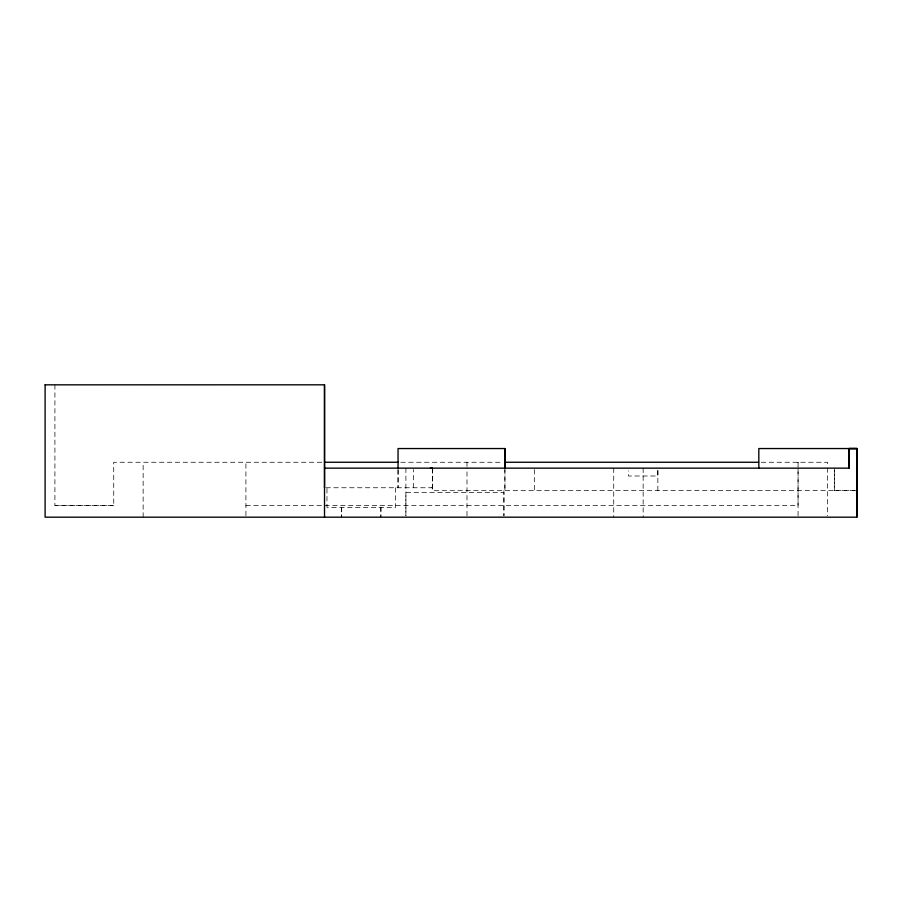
<?xml version="1.0" encoding="UTF-8"?>
<svg xmlns="http://www.w3.org/2000/svg" width="902" height="902" viewBox="0 0 902 902"><rect width="100%" height="100%" fill="white"/><g stroke="black" fill="none" stroke-linecap="round" stroke-linejoin="round"><path stroke-width="0.68" stroke-dasharray="4.51 3.38" d="M54.921 384.816L54.909 505.424L113.731 505.402L113.731 462.264L322.082 462.264M143.136 517.162L143.136 462.264M245.919 515.673L245.919 462.264M405.889 468.149L405.889 515.764L405.889 492.65L503.925 492.65L503.925 515.809L503.925 490.688M413.601 487.768L413.601 469.559M856.889 490.609L432.362 490.699L432.362 469.57M466.988 515.764L466.988 467.834M466.988 466.492L466.988 462.264M798.056 515.764L798.067 467.834M798.067 462.264L798.056 466.492L798.056 462.275M834.327 490.609L856.9 490.688M657.862 490.609L657.851 469.559M54.909 505.424L113.731 505.391M400.804 462.264L502.29 462.264M761.299 462.264L827.461 462.264L827.461 466.492M325.915 487.757L432.362 487.757L430.389 487.768M245.919 505.402L798.056 505.413L798.056 467.834M834.327 470.686L834.327 490.688L834.327 468.149M827.461 467.901L827.461 515.775M657.851 470.765L657.851 475.997L628.446 475.997L628.446 470.765M643.149 468.161L643.149 517.173M613.732 468.161L613.732 517.173M534.322 469.559L534.322 490.699M432.362 468.149L432.362 490.699M395.606 487.757L395.595 507.364L326.975 507.364L326.975 487.757M341.678 507.364L341.678 517.173L341.678 507.375M380.892 507.364L380.892 517.173L380.892 507.364M398.053 469.559L398.053 487.757L398.053 469.559M504.917 469.559L504.917 490.677L504.917 469.559"/><path stroke-width="1.35" d="M45.1 384.816L45.1 517.184L856.877 517.184L856.877 448.542L758.83 448.542L758.83 468.149M324.517 517.173L324.528 384.816L45.1 384.838M504.917 448.542L504.917 468.149L504.917 448.542L398.053 448.553L398.053 468.149M856.877 517.173L856.877 448.542L848.974 448.553L848.951 468.183L849.03 448.542L856.877 448.542L856.9 490.688M324.776 462.264L398.098 462.264M505.019 462.264L758.616 462.264M324.528 468.149L849.03 468.149M430.401 468.149L432.374 468.161M324.528 384.816L324.528 487.757"/></g></svg>
